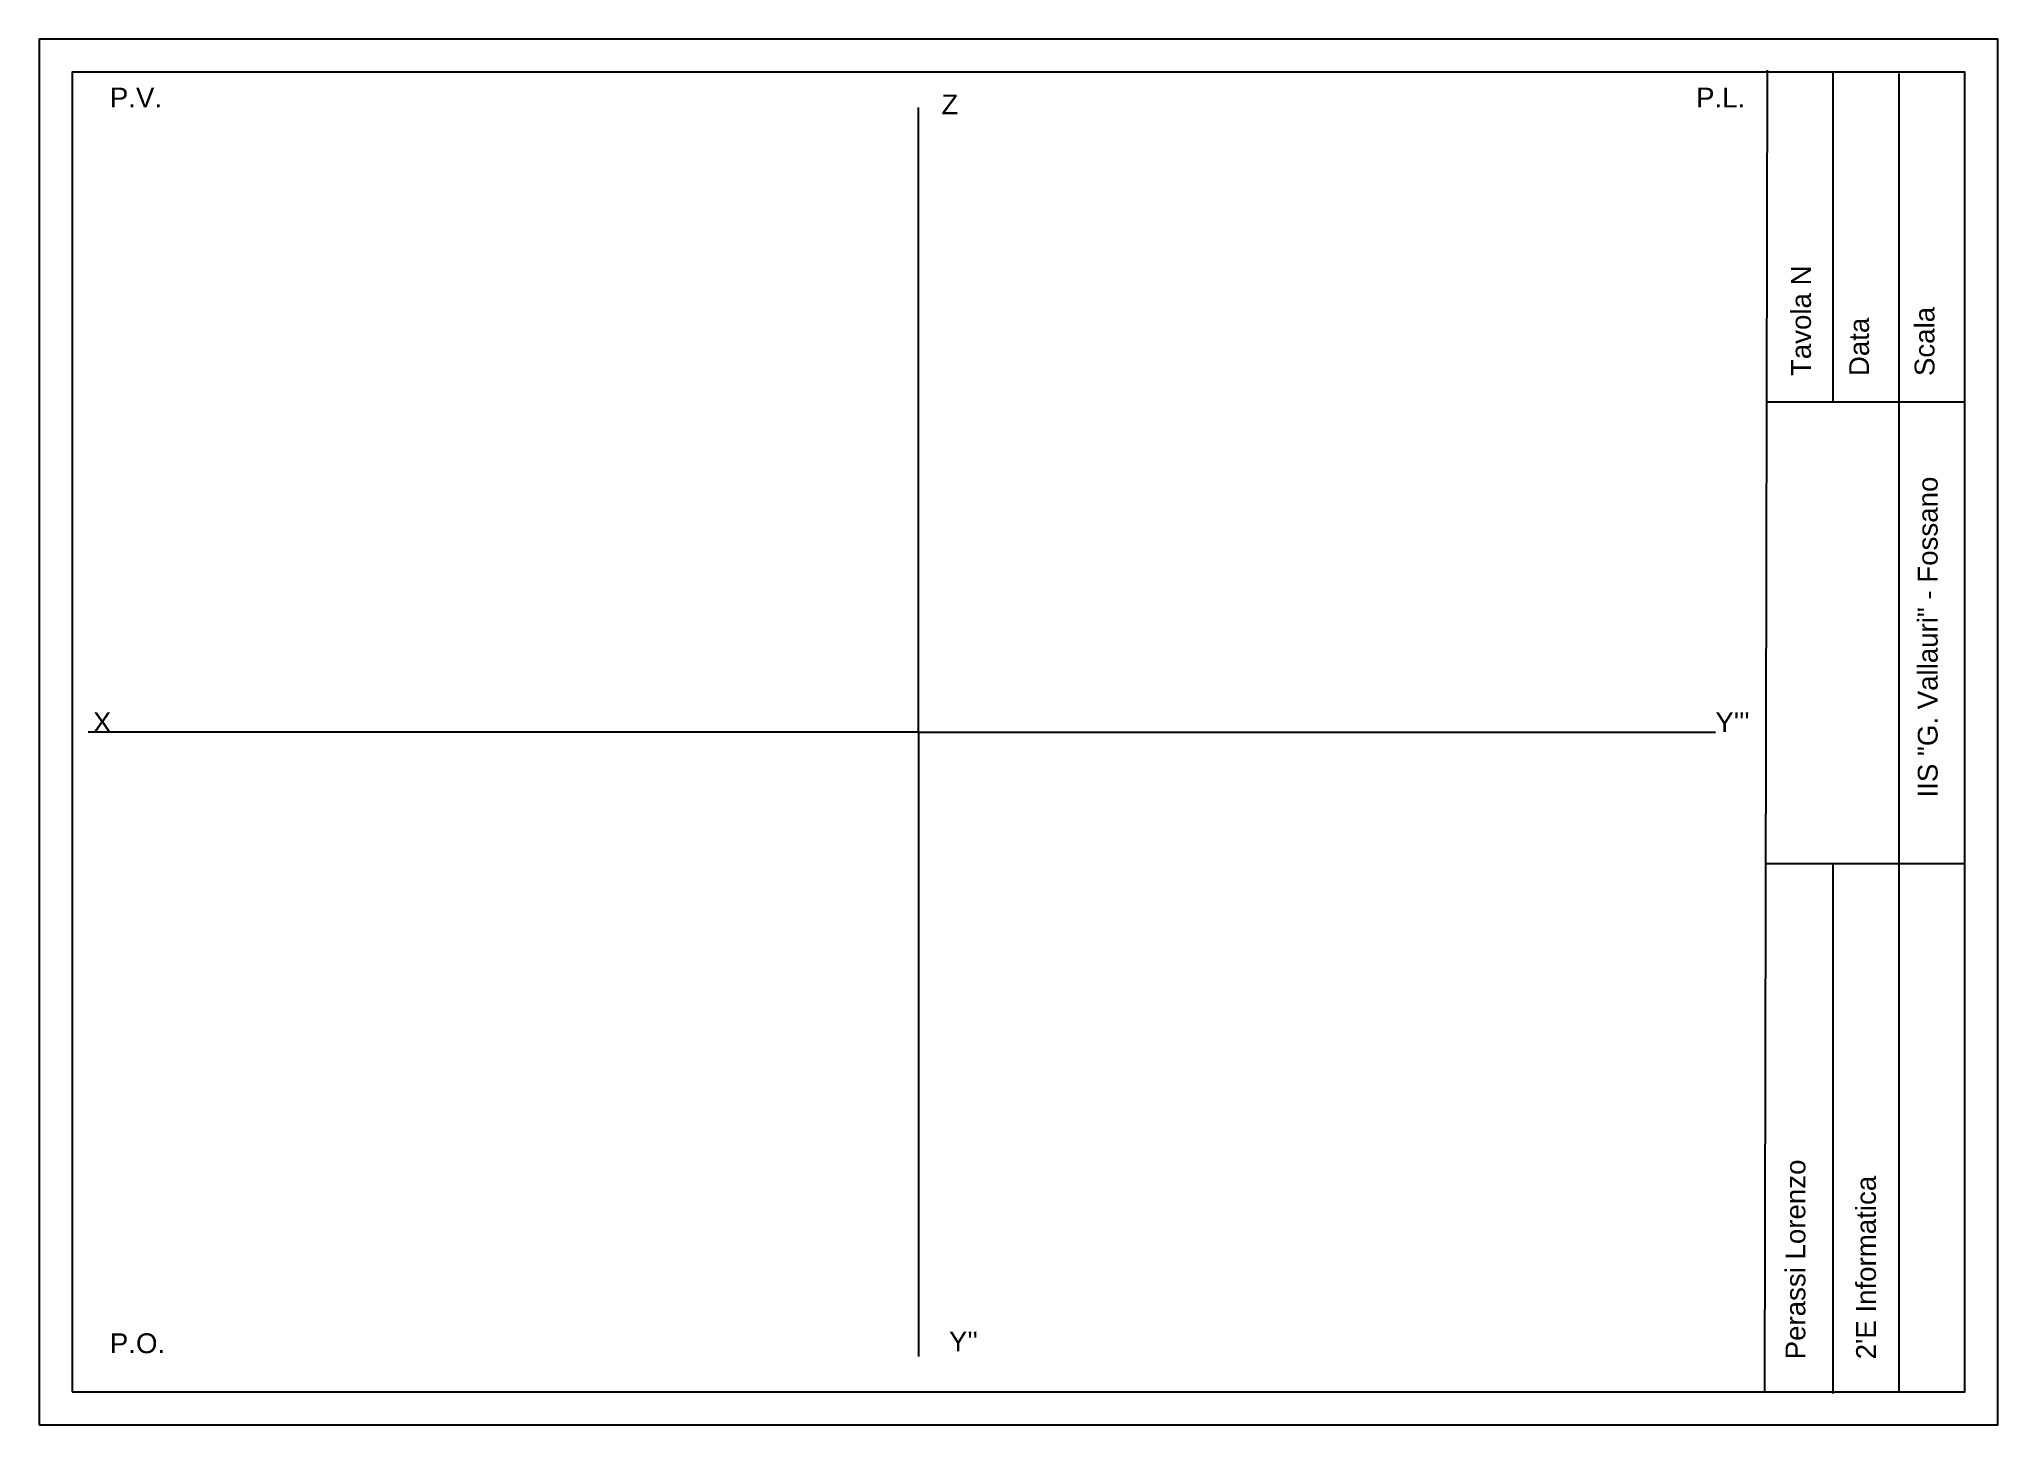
# Model space of a CAD drawing. Header units: millimetres. Extents: x 0 to 297, y 0 to 210.
import ezdxf

# ---------------------------------------------------------------- set-up
doc = ezdxf.new("R2010")
doc.units = ezdxf.units.MM
for name, color, linetype in [('Piani e Assi Cartesiani', 6, 'Continuous'), ('Scritte', 7, 'Continuous'), ('Squadratura', 7, 'Continuous')]:
    doc.layers.add(name, color=color, linetype=linetype)
doc.styles.get("Standard").update_dxf_attribs({"font": 'arial.ttf'})

msp = doc.modelspace()

# ---------------------------------------------------------------- linework, layer by layer
at = {"layer": 'Piani e Assi Cartesiani'}
for q in [(133.32, 199.66), (7.43, 105), (133.32, 10.34), (254.17, 105)]:
    msp.add_line((133.32, 105), q, dxfattribs=at)
at = {"layer": 'Squadratura'}
for p, q in [((262.01, 205.32), (261.64, 5)), ((272.01, 155), (272.01, 205)), ((282, 204.81), (282, 5)), ((292, 155), (261.92, 155)), ((292, 85), (261.79, 85)), ((272.01, 4.73), (272.01, 85)), ((297, 80), (297, 80))]:
    msp.add_line(p, q, dxfattribs=at)
for points in [[(0, 0), (297, 0), (297, 210), (0, 210)], [(5, 5), (292, 5), (292, 205), (5, 205)]]:
    msp.add_lwpolyline(points, close=True, dxfattribs=at)

# ---------------------------------------------------------------- texts
at = {"layer": 'Piani e Assi Cartesiani'}
for s, p in [('P.V.', (10.72, 199.66)), ('P.L.', (251.25, 199.66)), ('Z', (136.81, 198.61)), ('X', (8.16, 105)), ("Y'''", (254.17, 105)), ('P.O.', (10.72, 10.86)), ("Y''", (137.95, 11.14))]:
    msp.add_text(s, height=3, dxfattribs=at).set_placement(p)
at = {"layer": 'Scritte'}
for s, p in [('Tavola N', (268.66, 158.94)), ('Scala', (287.39, 158.94)), ('Data', (277.46, 158.94)), ('IIS "G. Vallauri" - Fossano', (287.87, 95.08)), ('Perassi Lorenzo', (267.81, 9.92)), ("2'E Informatica", (278.51, 9.92))]:
    msp.add_text(s, height=3, rotation=90, dxfattribs=at).set_placement(p)

doc.saveas('drawing.dxf')
